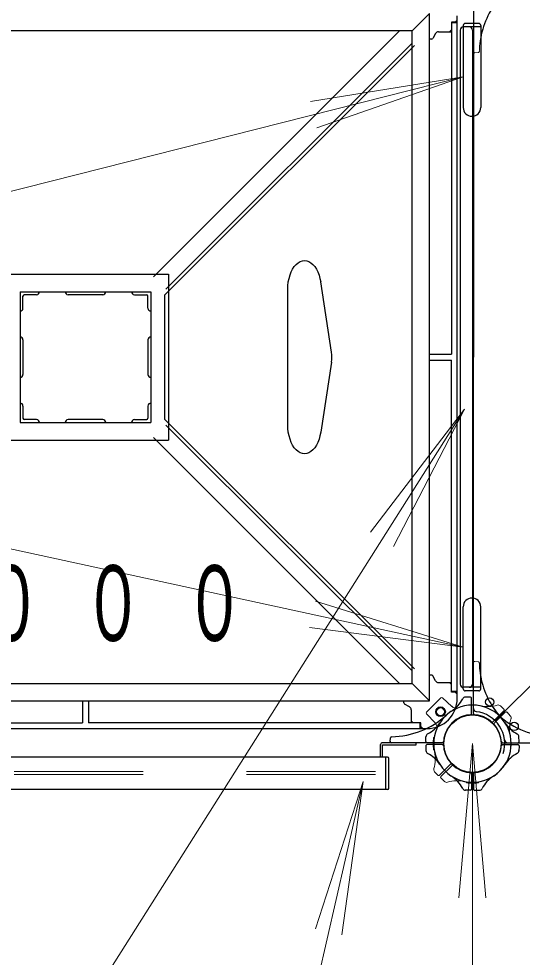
# Model space of a CAD drawing. Units: millimetres on the paper. Extents: x -385 to 0, y -594 to 267.
# Drawn here: x -241.96 to -232.2, y 123.23 to 141.44 of the extents above; entities that cross this region are included whole.
import ezdxf

# ---------------------------------------------------------------- set-up
doc = ezdxf.new("R2010")
doc.units = ezdxf.units.MM
doc.linetypes.add('USER1', pattern=[4.5, 2.5, -2])
doc.linetypes.add('USER3', pattern=[8, 3, -1, 1, -1, 1, -1])
doc.layers.add('LY_1', color=7, linetype='Continuous', lineweight=13)
doc.styles.add('ＭＳ ゴシック', font='')
doc.styles.get('ＭＳ ゴシック').set_extended_font_data('MS Gothic')

msp = doc.modelspace()

# ---------------------------------------------------------------- linework, layer by layer
at = {"layer": 'LY_1', "linetype": 'USER3'}
msp.add_line((-232.727, 127.817), (-218.61, 141.933), dxfattribs=at)
at = {"layer": 'LY_1', "lineweight": 25}
for p, q in [((-233.15, 141.789), (-233.15, 134.875)), ((-234.338, 141.205), (-233.998, 141.545)), ((-233.998, 128.205), (-233.998, 141.545)), ((-233.462, 128.25), (-233.462, 141.5)), ((-233.562, 141.375), (-233.575, 141.362)), ((-233.462, 141.375), (-233.575, 141.375)), ((-233.575, 141.375), (-233.575, 134.931)), ((-233.462, 141.362), (-233.575, 141.362)), ((-233.462, 141.412), (-233.5, 141.375)), ((-233.462, 141.362), (-233.475, 141.375)), ((-233.348, 141.312), (-233.348, 141.281)), ((-233.045, 141.35), (-233.31, 141.35)), ((-233.008, 141.312), (-233.008, 141.281)), ((-234.338, 141.205), (-246.998, 141.205)), ((-239.351, 136.433), (-234.579, 141.205)), ((-234.338, 128.545), (-234.338, 141.205)), ((-233.881, 141.156), (-233.938, 141.057)), ((-233.827, 141.187), (-233.575, 141.187)), ((-233.575, 141.225), (-233.612, 141.187)), ((-233.406, 141.219), (-233.406, 128.531)), ((-233.008, 141.281), (-233.348, 141.281)), ((-233.348, 141.281), (-233.348, 139.719)), ((-233.168, 141.219), (-233.168, 128.531)), ((-233.008, 141.281), (-233.008, 139.719)), ((-239.111, 136.192), (-234.338, 140.964)), ((-233.96, 141.045), (-233.998, 141.045)), ((-239.129, 136.085), (-234.294, 140.92)), ((-242.276, 136.482), (-239.061, 136.482)), ((-239.061, 136.482), (-239.061, 133.267)), ((-235.899, 134.97), (-236.109, 136.333)), ((-241.936, 136.142), (-241.936, 133.607)), ((-241.936, 136.142), (-239.401, 136.142)), ((-241.88, 135.824), (-241.88, 136.061)), ((-241.617, 136.086), (-241.855, 136.086)), ((-240.332, 136.086), (-241.005, 136.086)), ((-239.72, 136.086), (-239.482, 136.086)), ((-239.457, 135.824), (-239.457, 136.061)), ((-239.401, 136.142), (-239.401, 133.607)), ((-239.129, 133.665), (-239.129, 136.085)), ((-236.748, 133.562), (-236.748, 136.187)), ((-241.88, 135.211), (-241.88, 134.539)), ((-239.457, 135.211), (-239.457, 134.539)), ((-235.899, 134.78), (-236.109, 133.417)), ((-233.998, 134.931), (-233.575, 134.931)), ((-233.998, 134.819), (-233.575, 134.819)), ((-233.575, 128.375), (-233.575, 134.819)), ((-233.15, 127.961), (-233.15, 134.875)), ((-241.88, 133.926), (-241.88, 133.689)), ((-239.457, 133.926), (-239.457, 133.689)), ((-241.617, 133.664), (-241.855, 133.664)), ((-240.332, 133.664), (-241.005, 133.664)), ((-239.72, 133.664), (-239.482, 133.664)), ((-239.129, 133.665), (-234.294, 128.829)), ((-241.936, 133.607), (-239.401, 133.607)), ((-239.111, 133.558), (-234.338, 128.785)), ((-239.351, 133.317), (-234.579, 128.545)), ((-242.276, 133.267), (-239.061, 133.267)), ((-233.348, 128.469), (-233.348, 130.031)), ((-233.008, 128.469), (-233.008, 130.031)), ((-233.96, 128.705), (-233.998, 128.705)), ((-233.881, 128.594), (-233.938, 128.692)), ((-233.827, 128.562), (-233.575, 128.562)), ((-233.575, 128.525), (-233.612, 128.562)), ((-246.998, 128.545), (-234.338, 128.545)), ((-234.338, 128.545), (-233.998, 128.205)), ((-233.562, 128.375), (-233.575, 128.387)), ((-233.462, 128.387), (-233.575, 128.387)), ((-233.462, 128.387), (-233.475, 128.375)), ((-233.348, 128.437), (-233.348, 128.469)), ((-233.008, 128.469), (-233.348, 128.469)), ((-233.045, 128.4), (-233.31, 128.4)), ((-233.008, 128.437), (-233.008, 128.469)), ((-247.338, 128.205), (-233.998, 128.205)), ((-240.725, 128.205), (-240.725, 127.781)), ((-240.612, 128.205), (-240.612, 127.781)), ((-234.498, 128.166), (-234.498, 128.205)), ((-233.462, 128.375), (-233.575, 128.375)), ((-233.462, 128.337), (-233.5, 128.375)), ((-233.213, 128.28), (-233.304, 128.277)), ((-233.187, 127.961), (-233.187, 128.255)), ((-234.387, 128.087), (-234.486, 128.144)), ((-234.356, 128.033), (-234.356, 127.781)), ((-247.293, 127.669), (-234.044, 127.669)), ((-247.168, 127.781), (-240.725, 127.781)), ((-234.168, 127.781), (-240.612, 127.781)), ((-234.318, 127.781), (-234.356, 127.819)), ((-234.181, 127.669), (-234.181, 127.781)), ((-234.168, 127.769), (-234.181, 127.781)), ((-234.181, 127.669), (-234.168, 127.681)), ((-234.168, 127.669), (-234.168, 127.781)), ((-234.131, 127.669), (-234.168, 127.706)), ((-234.762, 127.42), (-234.758, 127.485)), ((-234.074, 127.419), (-234.071, 127.51)), ((-233.908, 127.5), (-233.91, 127.5)), ((-232.263, 127.419), (-232.266, 127.51)), ((-234.95, 127.112), (-234.95, 127.356)), ((-233.754, 127.394), (-234.912, 127.394)), ((-234.91, 127.354), (-234.262, 127.354)), ((-234.91, 127.112), (-234.91, 127.354)), ((-234.262, 127.354), (-234.262, 127.394)), ((-234.074, 127.33), (-234.07, 127.232)), ((-233.754, 127.356), (-234.049, 127.356)), ((-232.583, 127.394), (-225.668, 127.394)), ((-232.583, 127.356), (-232.288, 127.356)), ((-232.263, 127.33), (-232.267, 127.232)), ((-234.812, 127.112), (-246.525, 127.112)), ((-234.85, 126.487), (-234.85, 127.112)), ((-233.908, 127.25), (-233.91, 127.25)), ((-234.787, 126.512), (-234.787, 127.087)), ((-233.187, 126.789), (-233.187, 126.494)), ((-233.15, 126.789), (-233.15, 126.494)), ((-233.293, 126.635), (-233.293, 126.633)), ((-233.043, 126.635), (-233.043, 126.633)), ((-234.812, 126.487), (-246.525, 126.487)), ((-233.213, 126.47), (-233.311, 126.473)), ((-233.124, 126.47), (-233.033, 126.473))]:
    msp.add_line(p, q, dxfattribs=at)
at = {"layer": 'LY_1', "linetype": 'USER1'}
for p, q in [((-233.15, 141.35), (-233.15, 140.807)), ((-233.123, 140.782), (-233.058, 140.785)), ((-233.15, 128.4), (-233.15, 128.943)), ((-233.123, 128.968), (-233.058, 128.964)), ((-235.05, 126.837), (-246.287, 126.837)), ((-235.05, 126.775), (-246.287, 126.775))]:
    msp.add_line(p, q, dxfattribs=at)
at = {"layer": 'LY_1'}
for p, q in [((-253.95, 135.096), (-233.348, 140.314)), ((-233.348, 140.314), (-236.309, 139.834)), ((-233.348, 140.314), (-236.181, 139.327)), ((-243.232, 118.183), (-233.323, 133.867)), ((-233.323, 133.867), (-235.141, 131.48)), ((-233.323, 133.867), (-234.699, 131.201)), ((-253.927, 133.723), (-233.348, 129.25)), ((-233.348, 129.25), (-236.213, 130.14)), ((-233.348, 129.25), (-236.324, 129.629)), ((-233.782, 128.264), (-234.057, 127.989)), ((-233.747, 128.264), (-233.57, 128.099)), ((-232.56, 128.047), (-232.626, 128.109)), ((-234.058, 127.954), (-233.893, 127.777)), ((-232.767, 127.802), (-232.559, 128.011)), ((-232.741, 127.776), (-232.533, 127.984)), ((-232.497, 127.983), (-232.435, 127.917)), ((-233.168, 127.375), (-233.43, 124.386)), ((-233.168, 127.375), (-232.907, 124.386)), ((-233.168, 99.329), (-233.168, 127.375)), ((-233.596, 126.974), (-233.804, 126.766)), ((-233.569, 126.947), (-233.778, 126.739)), ((-233.84, 126.766), (-233.907, 126.838)), ((-238.27, 113.602), (-235.287, 126.64)), ((-235.287, 126.64), (-236.208, 123.785)), ((-235.287, 126.64), (-235.698, 123.668)), ((-233.777, 126.703), (-233.705, 126.636))]:
    msp.add_line(p, q, dxfattribs=at)
at = {"layer": 'LY_1', "lineweight": 25}
for points in [[(-236.748, 136.187), (-236.745, 136.261), (-236.737, 136.333), (-236.723, 136.403), (-236.704, 136.469), (-236.681, 136.53), (-236.653, 136.585), (-236.621, 136.634), (-236.585, 136.675), (-236.547, 136.707), (-236.507, 136.731), (-236.465, 136.745), (-236.423, 136.75), (-236.381, 136.745), (-236.339, 136.731), (-236.299, 136.707), (-236.261, 136.674), (-236.225, 136.633), (-236.193, 136.585), (-236.165, 136.53), (-236.142, 136.468), (-236.123, 136.402), (-236.109, 136.333)], [(-236.109, 133.417), (-236.123, 133.347), (-236.142, 133.281), (-236.165, 133.22), (-236.193, 133.165), (-236.225, 133.116), (-236.261, 133.075), (-236.299, 133.043), (-236.339, 133.019), (-236.381, 133.005), (-236.423, 133), (-236.465, 133.005), (-236.507, 133.019), (-236.547, 133.043), (-236.585, 133.075), (-236.621, 133.116), (-236.653, 133.165), (-236.681, 133.22), (-236.704, 133.281), (-236.723, 133.347), (-236.737, 133.417), (-236.745, 133.489), (-236.748, 133.562)]]:
    msp.add_lwpolyline(points, dxfattribs=at)
for centre, radius in [((-232.834, 128.183), 0.0813), ((-233.787, 127.994), 0.0938), ((-233.168, 127.375), 0.557), ((-232.36, 127.71), 0.0813)]:
    msp.add_circle(centre, radius, dxfattribs=at)
at = {"layer": 'LY_1'}
msp.add_circle((-233.787, 127.994), 0.075, dxfattribs=at)
at = {"layer": 'LY_1', "lineweight": 25}
for centre, radius, start, end in [((-231.41, 140.779), 1.625, 137.7828, 169.6004), ((-233.31, 141.312), 0.0375, 90, 180), ((-233.045, 141.312), 0.0375, 0, 90), ((-233.827, 141.125), 0.0625, 90, 150), ((-233.343, 141.219), 0.0625, 90, 180), ((-233.231, 141.219), 0.0625, 0, 90), ((-233.96, 141.07), 0.025, 270, 330), ((-233.178, 139.719), 0.17, 180, 0), ((-241.855, 136.061), 0.025, 90, 180), ((-241.617, 136.142), 0.0563, 270, 0), ((-241.005, 136.142), 0.0563, 180, 270), ((-240.332, 136.142), 0.0563, 270, 0), ((-239.72, 136.142), 0.0563, 180, 270), ((-239.482, 136.061), 0.025, 0, 90), ((-241.936, 135.824), 0.0563, 270, 0), ((-239.401, 135.824), 0.0563, 180, 270), ((-241.936, 135.211), 0.0563, 0, 90), ((-239.401, 135.211), 0.0563, 90, 180), ((-236.517, 134.875), 0.625, 351.2291, 8.7709), ((-241.936, 134.539), 0.0563, 270, 0), ((-239.401, 134.539), 0.0563, 180, 270), ((-241.936, 133.926), 0.0563, 0, 90), ((-239.401, 133.926), 0.0563, 90, 180), ((-241.855, 133.689), 0.025, 180, 270), ((-241.617, 133.607), 0.0563, 0, 90), ((-241.005, 133.607), 0.0563, 90, 180), ((-240.332, 133.607), 0.0563, 0, 90), ((-239.72, 133.607), 0.0563, 90, 180), ((-239.482, 133.689), 0.025, 270, 0), ((-233.178, 130.031), 0.17, 0, 180), ((-233.96, 128.68), 0.025, 30, 90), ((-233.827, 128.625), 0.0625, 210, 270), ((-231.41, 128.971), 1.625, 190.3996, 222.2172), ((-233.343, 128.531), 0.0625, 180, 270), ((-233.31, 128.437), 0.0375, 180, 270), ((-233.231, 128.531), 0.0625, 270, 0), ((-233.045, 128.437), 0.0375, 270, 0), ((-234.044, 128.25), 0.581, 270, 0), ((-233.912, 128.532), 0.625, 302.7272, 332.5412), ((-233.302, 128.215), 0.0625, 92, 152.5412), ((-233.212, 128.255), 0.025, 0, 92), ((-234.473, 128.166), 0.025, 180, 240), ((-234.418, 128.033), 0.0625, 0, 60), ((-233.168, 127.375), 0.75, 90, 180), ((-233.168, 127.375), 0.75, 0, 90), ((-233.087, 128.058), 0.0625, 180, 263.2128), ((-234.764, 129.134), 1.625, 271.0842, 312.2172), ((-233.168, 127.375), 0.562, 90, 180), ((-233.212, 127.961), 0.025, 274.2707, 0), ((-233.168, 127.375), 0.562, 0, 90), ((-233.125, 127.961), 0.025, 180, 265.7293), ((-233.168, 127.375), 0.625, 342.4588, 83.2128), ((-231.573, 129.134), 1.625, 227.7828, 268.9158), ((-234.325, 128.118), 0.625, 297.4588, 327.2728), ((-232.012, 128.118), 0.625, 212.7272, 242.5412), ((-234.733, 127.484), 0.025, 91.0841, 177), ((-234.008, 127.508), 0.0625, 117.4588, 178), ((-233.168, 127.375), 0.762, 171.3731, 180), ((-233.91, 127.487), 0.0125, 90, 171.3731), ((-232.329, 127.508), 0.0625, 2, 62.5412), ((-234.912, 127.356), 0.0375, 90, 180), ((-234.737, 127.419), 0.025, 177, 270), ((-234.049, 127.419), 0.025, 178, 270), ((-234.049, 127.331), 0.025, 90, 182), ((-233.168, 127.375), 0.762, 180, 188.6269), ((-233.168, 127.375), 0.75, 180, 270), ((-233.754, 127.419), 0.025, 270, 355.7293), ((-233.754, 127.331), 0.025, 4.2707, 90), ((-233.168, 127.375), 0.562, 180, 270), ((-233.168, 127.375), 0.562, 270, 0), ((-233.168, 127.375), 0.75, 270, 0), ((-232.583, 127.419), 0.025, 184.2707, 270), ((-232.583, 127.331), 0.025, 90, 175.7293), ((-232.486, 127.456), 0.0625, 186.7872, 270), ((-232.288, 127.419), 0.025, 270, 2), ((-232.288, 127.331), 0.025, 358, 90), ((-234.812, 127.087), 0.025, 0, 90), ((-234.008, 127.242), 0.0625, 182, 242.5412), ((-234.325, 126.631), 0.625, 32.7272, 62.5412), ((-233.91, 127.262), 0.0125, 188.6269, 270), ((-232.012, 126.631), 0.625, 117.4588, 147.2728), ((-232.329, 127.242), 0.0625, 297.4588, 358), ((-233.912, 126.218), 0.625, 27.4588, 57.2728), ((-233.212, 126.789), 0.025, 0, 85.7293), ((-233.125, 126.789), 0.025, 94.2707, 180), ((-232.425, 126.218), 0.625, 122.7272, 152.5412), ((-233.281, 126.633), 0.0125, 180, 261.3731), ((-233.168, 127.375), 0.762, 261.3731, 270), ((-233.168, 127.375), 0.762, 270, 278.6269), ((-233.056, 126.633), 0.0125, 278.6269, 0), ((-234.812, 126.512), 0.025, 270, 0), ((-233.302, 126.535), 0.0625, 207.4588, 268), ((-233.212, 126.494), 0.025, 268, 0), ((-233.125, 126.494), 0.025, 180, 272), ((-233.035, 126.535), 0.0625, 272, 332.5412)]:
    msp.add_arc(centre, radius, start, end, dxfattribs=at)
at = {"layer": 'LY_1', "linetype": 'USER1'}
for centre, radius, start, end in [((-231.41, 140.779), 1.625, 169.6004, 178.9159), ((-233.125, 140.807), 0.025, 180, 273), ((-233.059, 140.81), 0.025, 273, 358.9158), ((-233.125, 128.943), 0.025, 87, 180), ((-233.059, 128.939), 0.025, 1.0841, 87), ((-231.41, 128.971), 1.625, 181.0841, 190.3996)]:
    msp.add_arc(centre, radius, start, end, dxfattribs=at)
at = {"layer": 'LY_1'}
for centre, radius, start, end in [((-233.764, 128.246), 0.025, 47, 135), ((-233.485, 128.191), 0.125, 227, 291.2094), ((-233.168, 127.375), 0.75, 77.7272, 111.8676), ((-232.876, 128.718), 0.625, 257.7272, 287.5412), ((-232.669, 128.063), 0.0625, 47, 107.5412), ((-232.577, 128.028), 0.025, 315, 47), ((-234.04, 127.971), 0.025, 135, 223), ((-233.168, 127.375), 0.562, 49.2707, 135), ((-232.515, 127.966), 0.025, 43, 135), ((-231.825, 127.667), 0.625, 162.4588, 192.2728), ((-232.48, 127.874), 0.0625, 342.4588, 43), ((-233.168, 127.375), 0.75, 158.1324, 192.2728), ((-233.984, 127.691), 0.125, 338.7906, 43), ((-233.168, 127.375), 0.562, 135, 220.7293), ((-232.785, 127.82), 0.025, 229.2707, 315), ((-233.168, 127.375), 0.562, 315, 40.7293), ((-232.723, 127.758), 0.025, 135, 220.7293), ((-233.168, 127.375), 0.75, 315, 12.2728), ((-234.512, 127.083), 0.625, 342.4588, 12.2728), ((-233.614, 126.992), 0.025, 315, 40.7293), ((-233.552, 126.93), 0.025, 49.2707, 135), ((-233.168, 127.375), 0.562, 229.2707, 315), ((-233.857, 126.875), 0.0625, 162.4588, 223), ((-233.822, 126.783), 0.025, 223, 315), ((-233.76, 126.721), 0.025, 135, 227), ((-233.168, 127.375), 0.75, 257.7272, 315), ((-233.668, 126.687), 0.0625, 227, 287.5412), ((-233.461, 126.031), 0.625, 77.7272, 107.5412)]:
    msp.add_arc(centre, radius, start, end, dxfattribs=at)

# ---------------------------------------------------------------- texts
at = {"layer": 'LY_1', "insert": (-244.668, 130.091), "char_height": 1.466, "attachment_point": 4, "style": 'ＭＳ ゴシック'}
msp.add_mtext('\\T1.64;\\W0.6;３０００', dxfattribs=at)

doc.saveas('drawing.dxf')
